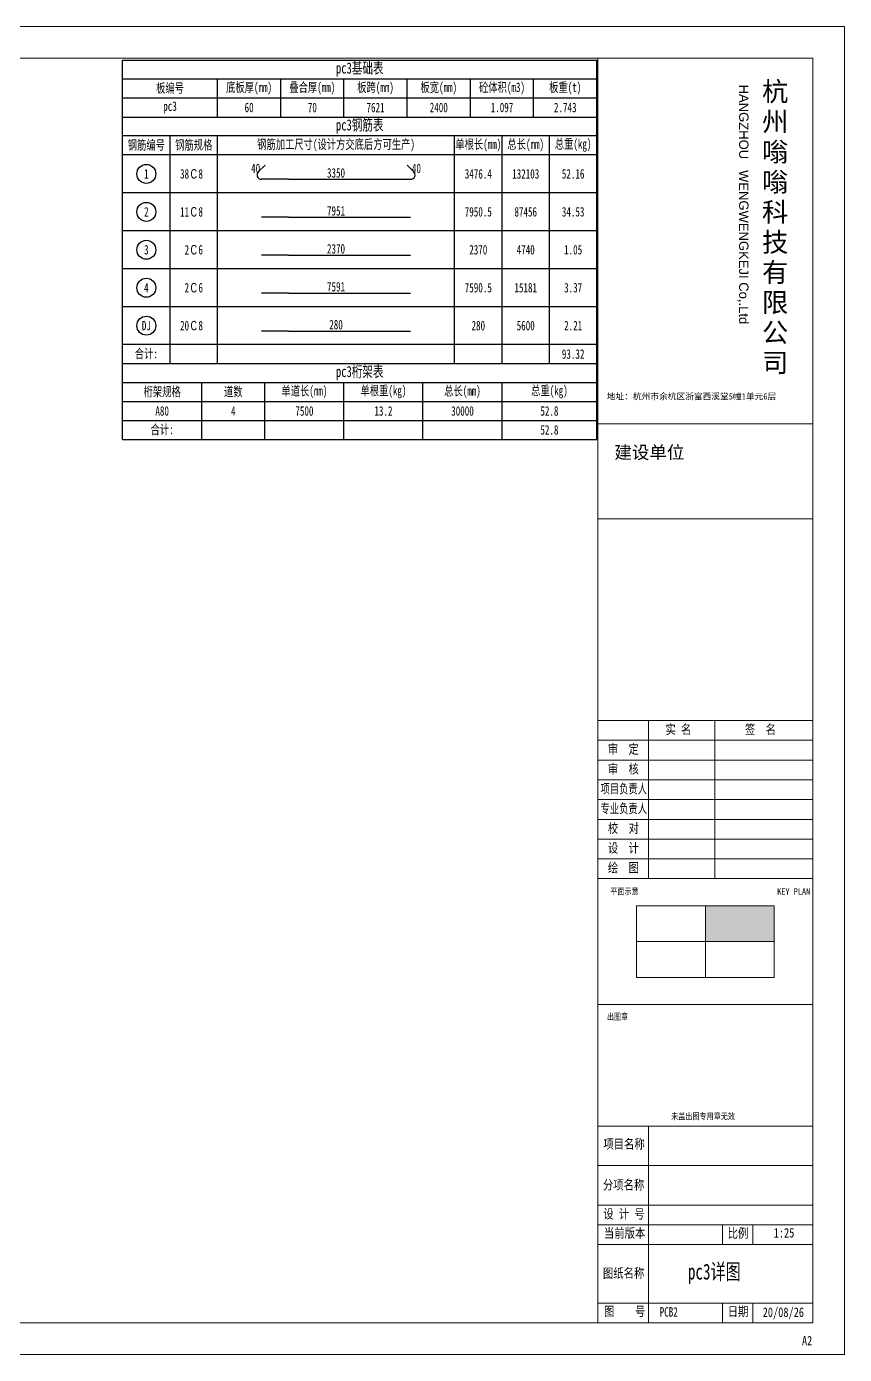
# Model space of a CAD drawing. Extents: x -524 to 129100, y -10500 to 1.
# Drawn here: x 54082 to 60550, y -10500 to 0 of the extents above; entities that cross this region are included whole.
import ezdxf

# ---------------------------------------------------------------- set-up
doc = ezdxf.new("R2010")
doc.units = 0
doc.header["$LTSCALE"] = 250
doc.layers.get('0').update_dxf_attribs({"linetype": 'CONTINUOUS'})
doc.layers.add('BeePC-MXB', color=140, linetype='CONTINUOUS')
for name, color, linetype, lineweight in [('G-ANNO-TTLB', 7, 'CONTINUOUS', 9), ('G-ANNO-TTLB-MEDM', 7, 'CONTINUOUS', 9), ('G-ANNO-TTLB-THIN', 7, 'CONTINUOUS', 9), ('G-IMPT', 7, 'CONTINUOUS', 9)]:
    doc.layers.add(name, color=color, linetype=linetype, lineweight=lineweight)
doc.styles.add('Arial', font='arial.ttf', dxfattribs={"height": 2.950599})
doc.styles.add('Arial_1', font='arial.ttf', dxfattribs={"height": 1.967066})
doc.styles.add('Arial_B', font='arialbd.ttf', dxfattribs={"height": 6.088537})
doc.styles.add('Arial_B_1', font='arialbd.ttf', dxfattribs={"height": 4.059025})
doc.styles.add('BeePC_Rein', font='', dxfattribs={"width": 0.7})
doc.styles.add('BeePC_Text', font='simfang.ttf', dxfattribs={"width": 0.7})
doc.styles.add('宋体_3', font='', dxfattribs={"width": 0.8, "height": 20})
doc.styles.add('宋体_4', font='', dxfattribs={"width": 0.8, "height": 30})
doc.styles.add('宋体_5', font='', dxfattribs={"width": 0.7, "height": 30})
doc.styles.add('宋体_6', font='', dxfattribs={"width": 0.8, "height": 2.943182})
doc.styles.get('BeePC_Rein').set_extended_font_data('WWSJQY')
doc.styles.get('宋体_3').set_extended_font_data('SimSun')
doc.styles.get('宋体_4').set_extended_font_data('SimSun')
doc.styles.get('宋体_5').set_extended_font_data('SimSun')
doc.styles.get('宋体_6').set_extended_font_data('SimSun')

# ---------------------------------------------------------------- blocks, each defined once
blk = doc.blocks.new('A2-嗡嗡 - 图框右下角_dwg-493217-DB1详图')
at = {"layer": 'G-IMPT', "lineweight": 18}
blk.add_hatch(color=256, dxfattribs=at).paths.add_polyline_path([(302357, 27293.1), (302357, 27179.7), (302138.8, 27179.7), (302138.8, 27293.1)], flags=0)
for p, q in [((301958.8, 27378.7), (301958.8, 27878.7)), ((302168.8, 27378.7), (302168.8, 27878.7)), ((301798.8, 27816.2), (302478.8, 27816.2)), ((301798.8, 27753.7), (302478.8, 27753.7)), ((301798.8, 27691.2), (302478.8, 27691.2)), ((301798.8, 27628.7), (302478.8, 27628.7)), ((301798.8, 27566.2), (302478.8, 27566.2)), ((301798.8, 27503.7), (302478.8, 27503.7)), ((301798.8, 27441.2), (302478.8, 27441.2)), ((302138.8, 27293.1), (302138.8, 27066.4)), ((301920.7, 27179.7), (302357, 27179.7)), ((301959.2, 26596.2), (301959.2, 25973.7)), ((302478.8, 26471.2), (301798.8, 26471.2)), ((301798.8, 26346.2), (302478.8, 26346.2)), ((301798.8, 26283.7), (302478.8, 26283.7)), ((302192.8, 26221.4), (302192.8, 26283.7)), ((302288.7, 26221.4), (302288.7, 26283.7)), ((301798.8, 26221.2), (302478.8, 26221.2)), ((302478.8, 26036.1), (301798.8, 26036.1)), ((302192.8, 25973.7), (302192.8, 26036.1)), ((302288.7, 25973.7), (302288.7, 26036.1)), ((301798.8, 25973.7), (302478.8, 25973.7))]:
    blk.add_line(p, q, dxfattribs=at)
at = {"layer": 'G-IMPT', "lineweight": 18, "flags": 128}
for points in [[(301798.8, 27878.7), (302478.8, 27878.7), (301798.8, 27878.7), (302478.8, 27878.7)], [(301798.8, 26980.7), (302478.8, 26980.7), (301798.8, 26980.7), (302478.8, 26980.7)], [(301798.8, 26596.2), (302478.8, 26596.2), (301798.8, 26596.2), (302478.8, 26596.2)]]:
    blk.add_lwpolyline(points, dxfattribs=at)
for points in [[(301798.8, 27878.7), (302478.8, 27878.7), (302478.8, 25973.7), (301798.8, 25973.7)], [(302478.8, 27378.7), (301798.8, 27378.7), (302478.8, 27378.7), (301798.8, 27378.7)], [(301920.7, 27293.1), (302357, 27293.1), (302357, 27066.4), (301920.7, 27066.4)]]:
    blk.add_lwpolyline(points, close=True, dxfattribs=at)
at = {"layer": 'G-IMPT', "lineweight": 18, "attachment_point": 2, "line_spacing_factor": 0.877076}
for s, insert, char_height, width, style in [('实 名', (302053.7, 27865.7), 30, 103.986, '宋体_4'), ('签  名', (302313, 27865.7), 30, 124.783, '宋体_4'), ('审  定', (301879.6, 27803.2), 30, 124.783, '宋体_4'), ('审  核', (301879.6, 27740.7), 30, 124.783, '宋体_4'), ('项目负责人', (301880.8, 27678.2), 30, 180.845, '宋体_5'), ('专业负责人', (301880.8, 27615.7), 30, 180.845, '宋体_5'), ('校  对', (301879.6, 27553.2), 30, 124.783, '宋体_4'), ('设  计', (301879.6, 27490.7), 30, 124.783, '宋体_4'), ('绘  图', (301879.6, 27428.2), 30, 124.783, '宋体_4'), ('平面示意', (301883, 27348.4), 20, 110.964, '宋体_3'), ('KEY PLAN', (302418.3, 27348.4), 20, 110.964, '宋体_3'), ('出图章', (301860.9, 26952), 20, 83.223, '宋体_3'), ('未盖出图专用章无效', (302131.6, 26636.9), 20, 249.67, '宋体_3'), ('项目名称', (301881.7, 26554.5), 30, 166.378, '宋体_4'), ('分项名称', (301880.3, 26425.2), 30, 166.378, '宋体_4'), ('设 计 号', (301881.5, 26333.4), 30, 166.378, '宋体_4'), ('当前版本', (301883.6, 26272.9), 30, 166.378, '宋体_4'), ('比例', (302242.2, 26272.5), 30, 83.189, '宋体_4'), ('1:25', (302387.7, 26273.5), 30, 83.189, '宋体_4'), ('图纸名称', (301880.3, 26146.1), 30, 166.378, '宋体_4'), ('图    号', (301883.6, 26025.3), 30, 166.378, '宋体_4'), ('日期', (302242.2, 26024.8), 30, 83.189, '宋体_4'), ('20/08/26', (302385.6, 26022.2), 30, 83.189, '宋体_4')]:
    blk.add_mtext(s, dxfattribs=dict(at, insert=insert, char_height=char_height, width=width, style=style))
blk = doc.blocks.new('A2-嗡嗡 - A2_嗡嗡-493291-DB1详图')
at = {"layer": 'G-ANNO-TTLB'}
for p, q in [((27.5, -513), (27.5, -113)), ((27.5, -113), (586.5, -113)), ((586.5, -228.7), (518.5, -228.7)), ((586.5, -258.7), (518.5, -258.7)), ((586.5, -513), (27.5, -513))]:
    blk.add_line(p, q, dxfattribs=at)
at = {"layer": 'G-ANNO-TTLB-MEDM'}
blk.add_line((518.5, -113), (518.5, -513), dxfattribs=at)
at = {"layer": 'G-ANNO-TTLB-THIN'}
for p, q in [((2.5, -103), (2.5, -523)), ((596.5, -103), (2.5, -103)), ((2.5, -523), (596.5, -523))]:
    blk.add_line(p, q, dxfattribs=at)
at = {"xscale": 0.09999999999999792, "yscale": 0.09999999999999792, "zscale": 0.09999999999999792}
blk.add_blockref('A2-嗡嗡 - 图框右下角_dwg-493217-DB1详图', (-29661.38, -3110.37), dxfattribs=at)
at = {"layer": 'G-ANNO-TTLB', "insert": (566.14, -121.36), "char_height": 2.9506, "width": 90.144, "attachment_point": 1, "rotation": 270, "line_spacing_factor": 0.938532, "style": 'Arial', "bg_fill": 3, "box_fill_scale": 1.25, "bg_fill_color": 0, "bg_fill_transparency": 0}
blk.add_mtext('HANGZHOU   WENGWENGKEJI Co,.Ltd', dxfattribs=at)
at = {"layer": 'G-ANNO-TTLB', "attachment_point": 1, "line_spacing_factor": 0.938532, "bg_fill": 3, "box_fill_scale": 1.25, "bg_fill_color": 0, "bg_fill_transparency": 0}
for s, insert, char_height, width, style in [('{\\fSimSun|b0|i0|c134|p2;地址：杭州市余杭区浙富西溪堂5幢1单元6层}', (521.34, -218.99), 1.9671, 73.704, 'Arial_1'), ('建设单位', (523.72, -235.65), 4.059, 26.688, 'Arial_B_1')]:
    blk.add_mtext(s, dxfattribs=dict(at, insert=insert, char_height=char_height, width=width, style=style))
at = {"layer": 'G-ANNO-TTLB', "insert": (586.29, -517.16), "char_height": 2.943, "width": 4.0847, "attachment_point": 3, "line_spacing_factor": 0.877076, "style": '宋体_6'}
blk.add_mtext('A2', dxfattribs=at)
at = {"layer": 'G-ANNO-TTLB'}
blk.add_line((586.5, -113), (586.5, -513), dxfattribs=at)
at = {"layer": 'G-ANNO-TTLB-THIN'}
blk.add_line((596.5, -523), (596.5, -103), dxfattribs=at)
at = {"layer": 'G-ANNO-TTLB', "insert": (570.43, -120.5), "char_height": 6.09, "width": 10.008, "attachment_point": 1, "line_spacing_factor": 0.938532, "style": 'Arial_B', "bg_fill": 3, "box_fill_scale": 1.25, "bg_fill_color": 0, "bg_fill_transparency": 0}
blk.add_mtext('杭\\P州\\P嗡\\P嗡\\P科\\P技\\P有\\P限\\P公\\P司', dxfattribs=at)

msp = doc.modelspace()

# ---------------------------------------------------------------- block references
at = {"xscale": 25, "yscale": 25, "zscale": 25}
msp.add_blockref('A2-嗡嗡 - A2_嗡嗡-493291-DB1详图', (45637.5, 2575), dxfattribs=at)

# ---------------------------------------------------------------- next in the draw order: linework, layer by layer
at = {"layer": 'BeePC-MXB', "color": 10}
for p, q in [((55915, -1147.9), (55968.2, -1095)), ((57144.3, -1147.9), (57091, -1095)), ((56154.6, -1207.7), (55939.6, -1207.7)), ((56154.6, -1207.7), (56904.6, -1207.7)), ((56904.6, -1207.7), (57119.6, -1207.7)), ((56154.6, -1507.7), (55939.6, -1507.7)), ((56154.6, -1507.7), (56904.6, -1507.7)), ((56904.6, -1507.7), (57119.6, -1507.7)), ((56154.6, -1807.7), (55939.6, -1807.7)), ((56154.6, -1807.7), (56904.6, -1807.7)), ((56904.6, -1807.7), (57119.6, -1807.7)), ((56154.6, -2107.7), (55939.6, -2107.7)), ((56154.6, -2107.7), (56904.6, -2107.7)), ((56904.6, -2107.7), (57119.6, -2107.7)), ((56154.6, -2407.7), (55939.6, -2407.7)), ((56154.6, -2407.7), (56904.6, -2407.7)), ((56904.6, -2407.7), (57119.6, -2407.7))]:
    msp.add_line(p, q, dxfattribs=at)
at = {"layer": 'BeePC-MXB'}
for points in [[(54842.1, -265.2), (58592.1, -265.2)], [(54842.1, -3265.2), (54842.1, -865.2), (54842.1, -265.2)], [(58592.1, -3265.2), (58592.1, -865.2), (58592.1, -265.2)], [(58592.1, -415.2), (54842.1, -415.2)], [(55592.1, -715.2), (55592.1, -415.2)], [(56092.1, -715.2), (56092.1, -415.2)], [(56592.1, -715.2), (56592.1, -415.2)], [(57092.1, -715.2), (57092.1, -415.2)], [(57592.1, -715.2), (57592.1, -415.2)], [(58092.1, -715.2), (58092.1, -415.2)], [(58592.1, -565.2), (54842.1, -565.2)], [(54842.1, -715.2), (58592.1, -715.2)], [(58592.1, -865.2), (55217.1, -865.2), (54842.1, -865.2)], [(55217.1, -2665.2), (55217.1, -865.2)], [(55592.1, -2665.2), (55592.1, -865.2)], [(57467.1, -2665.2), (57467.1, -865.2)], [(57842.1, -2665.2), (57842.1, -865.2)], [(58217.1, -2665.2), (58217.1, -865.2)], [(58592.1, -1015.2), (55217.1, -1015.2), (54842.1, -1015.2)], [(58592.1, -1315.2), (55217.1, -1315.2), (54842.1, -1315.2)], [(58592.1, -1615.2), (55217.1, -1615.2), (54842.1, -1615.2)], [(58592.1, -1915.2), (55217.1, -1915.2), (54842.1, -1915.2)], [(58592.1, -2215.2), (55217.1, -2215.2), (54842.1, -2215.2)], [(58592.1, -2515.2), (55217.1, -2515.2), (54842.1, -2515.2)], [(54842.1, -2665.2), (58592.1, -2665.2)], [(54842.1, -2815.2), (55967.1, -2815.2), (57217.1, -2815.2), (58592.1, -2815.2)], [(55467.1, -3265.2), (55467.1, -2815.2)], [(55967.1, -3265.2), (55967.1, -2815.2)], [(56592.1, -3265.2), (56592.1, -2815.2)], [(57217.1, -3265.2), (57217.1, -2815.2)], [(57842.1, -3265.2), (57842.1, -2815.2)], [(54842.1, -2965.2), (55967.1, -2965.2), (57217.1, -2965.2), (58592.1, -2965.2)], [(54842.1, -3115.2), (55967.1, -3115.2), (57217.1, -3115.2), (58592.1, -3115.2)], [(54842.1, -3265.2), (55967.1, -3265.2), (57217.1, -3265.2), (58592.1, -3265.2)]]:
    msp.add_lwpolyline(points, dxfattribs=at)
for centre in [(55029.6, -1165.2), (55029.6, -1465.2), (55029.6, -1765.2), (55029.6, -2065.2), (55029.6, -2365.2)]:
    msp.add_circle(centre, 75, dxfattribs=at)
at = {"layer": 'BeePC-MXB', "color": 10}
for centre, start, end in [((55939.6, -1172.7), 134.78201, 270.00002), ((57119.6, -1172.7), 269.99998, 45.21799)]:
    msp.add_arc(centre, 35, start, end, dxfattribs=at)

# ---------------------------------------------------------------- next in the draw order: texts
at = {"attachment_point": 7, "style": 'BeePC_Text'}
for s, insert, char_height in [('pc3详图', (59312.4, -9943.4), 125), ('PCB2', (59089.3, -10202.4), 75)]:
    msp.add_mtext(s, dxfattribs=dict(at, insert=insert, char_height=char_height))
at = {"layer": 'BeePC-MXB'}
for s, insert, char_height, attachment_point, style in [('pc3基础表', (56717.1, -340.2), 87.5, 5, 'BeePC_Text'), ('板编号', (55217.1, -490.2), 75, 5, 'BeePC_Text'), ('底板厚(mm)', (55842.1, -490.2), 75, 5, 'BeePC_Text'), ('叠合厚(mm)', (56342.1, -490.2), 75, 5, 'BeePC_Text'), ('板跨(mm)', (56842.1, -490.2), 75, 5, 'BeePC_Text'), ('板宽(mm)', (57342.1, -490.2), 75, 5, 'BeePC_Text'), ('砼体积(m3)', (57842.1, -490.2), 75, 5, 'BeePC_Text'), ('板重(t)', (58342.1, -490.2), 75, 5, 'BeePC_Text'), ('pc3', (55217.1, -640.2), 75, 5, 'BeePC_Text'), ('60', (55842.1, -640.2), 75, 5, 'BeePC_Text'), ('70', (56342.1, -640.2), 75, 5, 'BeePC_Text'), ('7621', (56842.1, -640.2), 75, 5, 'BeePC_Text'), ('2400', (57342.1, -640.2), 75, 5, 'BeePC_Text'), ('1.097', (57842.1, -640.2), 75, 5, 'BeePC_Text'), ('2.743', (58342.1, -640.2), 75, 5, 'BeePC_Text'), ('pc3钢筋表', (56717.1, -790.2), 87.5, 5, 'BeePC_Text'), ('钢筋编号', (55029.6, -940.2), 75, 5, 'BeePC_Text'), ('钢筋规格', (55404.6, -940.2), 75, 5, 'BeePC_Text'), ('钢筋加工尺寸(设计方交底后方可生产)', (56529.6, -940.2), 75, 5, 'BeePC_Text'), ('单根长(mm)', (57654.6, -940.2), 75, 5, 'BeePC_Text'), ('总长(mm)', (58029.6, -940.2), 75, 5, 'BeePC_Text'), ('总重(kg)', (58404.6, -940.2), 75, 5, 'BeePC_Text'), ('1', (55029.6, -1165.2), 75, 5, 'BeePC_Text'), ('38', (55367.6, -1165.2), 75, 6, 'BeePC_Text'), ('C', (55404.6, -1165.2), 75, 5, 'BeePC_Rein'), ('8', (55441.6, -1165.2), 75, 4, 'BeePC_Text'), ('3476.4', (57654.6, -1165.2), 75, 5, 'BeePC_Text'), ('132103', (58029.6, -1165.2), 75, 5, 'BeePC_Text'), ('52.16', (58404.6, -1165.2), 75, 5, 'BeePC_Text'), ('2', (55029.6, -1465.2), 75, 5, 'BeePC_Text'), ('11', (55367.6, -1465.2), 75, 6, 'BeePC_Text'), ('C', (55404.6, -1465.2), 75, 5, 'BeePC_Rein'), ('8', (55441.6, -1465.2), 75, 4, 'BeePC_Text'), ('7950.5', (57654.6, -1465.2), 75, 5, 'BeePC_Text'), ('87456', (58029.6, -1465.2), 75, 5, 'BeePC_Text'), ('34.53', (58404.6, -1465.2), 75, 5, 'BeePC_Text'), ('3', (55029.6, -1765.2), 75, 5, 'BeePC_Text'), ('2', (55367.6, -1765.2), 75, 6, 'BeePC_Text'), ('C', (55404.6, -1765.2), 75, 5, 'BeePC_Rein'), ('6', (55441.6, -1765.2), 75, 4, 'BeePC_Text'), ('2370', (57654.6, -1765.2), 75, 5, 'BeePC_Text'), ('4740', (58029.6, -1765.2), 75, 5, 'BeePC_Text'), ('1.05', (58404.6, -1765.2), 75, 5, 'BeePC_Text'), ('4', (55029.6, -2065.2), 75, 5, 'BeePC_Text'), ('2', (55367.6, -2065.2), 75, 6, 'BeePC_Text'), ('C', (55404.6, -2065.2), 75, 5, 'BeePC_Rein'), ('6', (55441.6, -2065.2), 75, 4, 'BeePC_Text'), ('7590.5', (57654.6, -2065.2), 75, 5, 'BeePC_Text'), ('15181', (58029.6, -2065.2), 75, 5, 'BeePC_Text'), ('3.37', (58404.6, -2065.2), 75, 5, 'BeePC_Text'), ('DJ', (55029.6, -2365.2), 75, 5, 'BeePC_Text'), ('20', (55367.6, -2365.2), 75, 6, 'BeePC_Text'), ('C', (55404.6, -2365.2), 75, 5, 'BeePC_Rein'), ('8', (55441.6, -2365.2), 75, 4, 'BeePC_Text'), ('280', (57654.6, -2365.2), 75, 5, 'BeePC_Text'), ('5600', (58029.6, -2365.2), 75, 5, 'BeePC_Text'), ('2.21', (58404.6, -2365.2), 75, 5, 'BeePC_Text'), ('合计:', (55029.6, -2590.2), 75, 5, 'BeePC_Text'), ('93.32', (58404.6, -2590.2), 75, 5, 'BeePC_Text'), ('pc3桁架表', (56717.1, -2740.2), 87.5, 5, 'BeePC_Text'), ('单道长(mm)', (56279.6, -2890.2), 75, 5, 'BeePC_Text'), ('单根重(kg)', (56904.6, -2890.2), 75, 5, 'BeePC_Text'), ('总长(mm)', (57529.6, -2890.2), 75, 5, 'BeePC_Text'), ('总重(kg)', (58217.1, -2890.2), 75, 5, 'BeePC_Text'), ('桁架规格', (55154.6, -2890.2), 75, 5, 'BeePC_Text'), ('道数', (55717.1, -2890.2), 75, 5, 'BeePC_Text'), ('A80', (55154.6, -3040.2), 75, 5, 'BeePC_Text'), ('4', (55717.1, -3040.2), 75, 5, 'BeePC_Text'), ('7500', (56279.6, -3040.2), 75, 5, 'BeePC_Text'), ('13.2', (56904.6, -3040.2), 75, 5, 'BeePC_Text'), ('30000', (57529.6, -3040.2), 75, 5, 'BeePC_Text'), ('52.8', (58217.1, -3040.2), 75, 5, 'BeePC_Text'), ('合计:', (55154.6, -3190.2), 75, 5, 'BeePC_Text'), ('52.8', (58217.1, -3190.2), 75, 5, 'BeePC_Text')]:
    msp.add_mtext(s, dxfattribs=dict(at, insert=insert, char_height=char_height, attachment_point=attachment_point, style=style))
at = {"layer": 'BeePC-MXB', "color": 10, "char_height": 75, "style": 'BeePC_Text'}
for s, insert, attachment_point in [('40', (55929.6, -1121.5), 6), ('3350', (56529.6, -1195.7), 8), ('40', (57129.7, -1121.5), 4), ('7951', (56529.6, -1495.7), 8), ('2370', (56529.6, -1795.7), 8), ('7591', (56529.6, -2095.7), 8), ('280', (56529.6, -2395.7), 8)]:
    msp.add_mtext(s, dxfattribs=dict(at, insert=insert, attachment_point=attachment_point))

doc.saveas('drawing.dxf')
